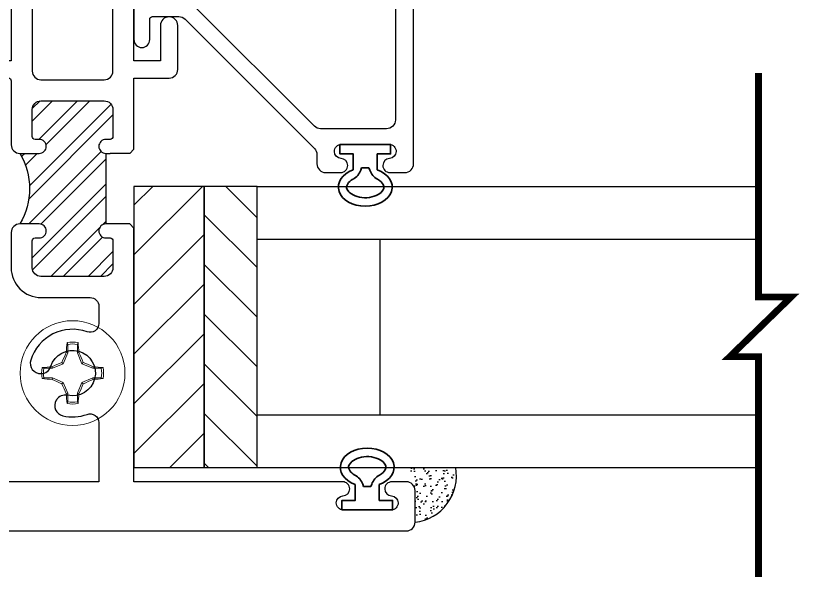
# Model space of a CAD drawing. Extents: x -26 to 91, y -47 to 75.
# Drawn here: x 0.695 to 3.483, y 51.484 to 53.494 of the extents above; entities that cross this region are included whole.
import ezdxf

# ---------------------------------------------------------------- set-up
doc = ezdxf.new("R2010")
doc.units = 0
doc.header["$MEASUREMENT"] = 0
doc.layers.get('0').update_dxf_attribs({"linetype": 'CONTINUOUS'})
for name, color, linetype in [('FRAME', 1, 'CONTINUOUS'), ('GLASS', 7, 'CONTINUOUS'), ('SETTING BLOCKS', 7, 'CONTINUOUS'), ('TEXT', 7, 'CONTINUOUS')]:
    doc.layers.add(name, color=color, linetype=linetype)
doc.layers.add('PROFILE NUMBER', color=150, linetype='CONTINUOUS', lineweight=35)

# ---------------------------------------------------------------- blocks, each defined once
blk = doc.blocks.new('3806 MULLION')
h = blk.add_hatch()
h.set_pattern_fill('ANSI32', color=256, scale=0.25, style=0)
h.set_pattern_definition([(45, (-1.96831, -4.979215), (-0.0662913, 0.0662913), []), (45, (-1.92411, -4.979215), (-0.0662913, 0.0662913), [])])
h.paths.add_polyline_path([(-1.369, 0.0935, -0.414214), (-1.394, 0.1185), (-1.394, 0.1335, 0.414214), (-1.404, 0.1435), (-1.5, 0.1435, 0.414214), (-1.531, 0.1125), (-1.531, -0.1125, 0.414214), (-1.5, -0.1435), (-1.404, -0.1435, 0.414214), (-1.394, -0.1335), (-1.394, -0.1185, -0.414214), (-1.369, -0.0935, -0.414214), (-1.344, -0.1185), (-1.093, -0.1185, -0.414214), (-1.068, -0.0935, -0.414214), (-1.043, -0.1185), (-1.043, -0.1335, 0.414214), (-1.033, -0.1435), (-0.937, -0.1435, 0.414214), (-0.906, -0.1125), (-0.906, 0.1125, 0.414214), (-0.937, 0.1435), (-1.033, 0.1435, 0.414214), (-1.043, 0.1335), (-1.043, 0.1185, -0.414214), (-1.068, 0.0935, -0.414214), (-1.093, 0.1185), (-1.093, 0.1875, -0.275826), (-1.344, 0.1875), (-1.344, 0.1185, -0.414214)])
for p, q in [((-1.344, -0.1185), (-1.093, -0.1185)), ((-1.344, -0.2035), (-1.344, -0.1335))]:
    blk.add_line(p, q)
for points in [[(-1.093, -0.1335), (-1.093, -0.1185, -0.414214), (-1.068, -0.0935, -0.414214), (-1.043, -0.1185), (-1.043, -0.1335, 0.414214), (-1.033, -0.1435), (-0.937, -0.1435, 0.414214), (-0.906, -0.1125), (-0.906, 0.1125, 0.414214), (-0.937, 0.1435), (-1.033, 0.1435, 0.414214), (-1.043, 0.1335), (-1.043, 0.1185, -0.414214), (-1.068, 0.0935, -0.414214), (-1.093, 0.1185), (-1.093, 0.1875, -0.414214), (-1.062, 0.2185), (-0.937, 0.2185, -0.414214), (-0.831, 0.1125), (-0.831, -0.0625, 0.414214), (-0.8, -0.0935), (-0.7382, -0.0935, 0.517938), (-0.709, -0.0521, -0.42659), (-0.6079, 0.1491, -0.510157), (-0.56, 0.1131), (-0.56, 0.112, -0.323599), (-0.5861, 0.0773, 2.284894), (-0.483, 0.0178, -0.323599), (-0.466, 0.0577), (-0.4651, 0.0583, -0.510157), (-0.4099, 0.0348, -0.142368), (-0.415, -0.0521, 0.517938), (-0.3858, -0.0935), (-0.175, -0.0935), (-0.175, 0.9095), (-0.175, 0.961, -0.414214), (-0.15, 0.986, -0.399638), (-0.125, 0.9623, 0.399638), (-0.1001, 0.9385), (-0.1, 0.9385, 0.414214), (-0.075, 0.9635), (-0.075, 1.1335, 0.414214), (-0.1, 1.1585), (-0.1001, 1.1585, 0.399638), (-0.125, 1.1347, -0.399638), (-0.15, 1.111), (-0.15, 1.111, -0.414214), (-0.175, 1.136), (-0.175, 1.1875, -0.414214), (-0.144, 1.2185), (-0.031, 1.2185, -0.414214), (0, 1.1875), (0, 0), (0, -1.1875, -0.414214), (-0.031, -1.2185), (-0.144, -1.2185, -0.414214), (-0.175, -1.1875), (-0.175, -1.136, -0.414214), (-0.15, -1.111), (-0.15, -1.111, -0.399638), (-0.125, -1.1347, 0.399638), (-0.1001, -1.1585), (-0.1, -1.1585, 0.414214), (-0.075, -1.1335), (-0.075, -0.9635, 0.414214), (-0.1, -0.9385), (-0.1001, -0.9385, 0.399638), (-0.125, -0.9622, -0.399638), (-0.15, -0.986, -0.414214), (-0.175, -0.961), (-0.175, -0.9095), (-0.175, -0.2185), (-1.078, -0.2185), (-1.093, -0.2035)], [(-3.625, -0.1435, -0.414214), (-3.656, -0.1125), (-3.656, 0.1125, -0.414214), (-3.625, 0.1435), (-1.637, 0.1435, -0.414214), (-1.606, 0.1125), (-1.606, -0.1125, -0.414214), (-1.637, -0.1435)]]:
    blk.add_lwpolyline(points, format="xyb", close=True)
blk.add_lwpolyline([(-1.344, -0.2035), (-1.359, -0.2185), (-1.612, -0.2185), (-1.612, -0.3435, -0.414214), (-1.643, -0.3745), (-1.799, -0.3745, -0.414214), (-1.83, -0.3435, -0.414214), (-1.799, -0.3125), (-1.674, -0.3125), (-1.674, -0.2185), (-3.625, -0.2185, -0.414214), (-3.731, -0.1125), (-3.731, -0.0685, 0.414214), (-3.762, -0.0375), (-3.764, -0.0375, 0.308174), (-3.7928, -0.0571, -0.627979), (-4.0731, -0.078, 0.267949), (-4.0999, -0.0625), (-4.39, -0.0625, 0.414214), (-4.4, -0.0725), (-4.4, -0.3696, -0.237131), (-4.4125, -0.3945, 0.457629), (-4.4159, -0.4413), (-4.3459, -0.5114, -0.668179), (-4.36, -0.5455), (-4.49, -0.5455, -0.414214), (-4.5, -0.5355), (-4.5, 0), (-4.5, 0.5355, -0.414214), (-4.49, 0.5455), (-4.36, 0.5455, -0.668179), (-4.3459, 0.5114), (-4.4159, 0.4413, 0.457629), (-4.4125, 0.3945, -0.237131), (-4.4, 0.3696), (-4.4, 0.0725, 0.414214), (-4.39, 0.0625), (-4.0455, 0.0625, -0.500407), (-4.0157, 0.0228, 2.386509), (-3.9139, 0.0773, -0.326072), (-3.94, 0.1131, -0.502305), (-3.8917, 0.149, -0.227368), (-3.7928, 0.0571, 0.308174), (-3.764, 0.0375), (-3.762, 0.0375, 0.414214), (-3.731, 0.0685), (-3.731, 0.1125, -0.414214), (-3.625, 0.2185), (-1.674, 0.2185), (-1.674, 0.3125), (-1.799, 0.3125, -0.414214), (-1.83, 0.3435, -0.414214), (-1.799, 0.3745), (-1.643, 0.3745, -0.414214), (-1.612, 0.3435), (-1.612, 0.2285, 0.414214), (-1.602, 0.2185), (-1.375, 0.2185, -0.414214), (-1.344, 0.1875), (-1.344, 0.1185, -0.414214), (-1.369, 0.0935, -0.414214), (-1.394, 0.1185), (-1.394, 0.1335, 0.414214), (-1.404, 0.1435), (-1.5, 0.1435, 0.414214), (-1.531, 0.1125), (-1.531, -0.1125, 0.414214), (-1.5, -0.1435), (-1.404, -0.1435, 0.414214), (-1.394, -0.1335), (-1.394, -0.1185, -0.414214), (-1.369, -0.0935, -0.414214), (-1.344, -0.1185), (-1.344, -0.1335)], format="xyb")
blk.add_arc((-1.2185, 0.3977), 0.2448, 239.1595, 300.8405)
blk = doc.blocks.new('3801 1 INCH GLASS STOP')
blk.add_lwpolyline([(2.7411, 0.327, -0.414214), (2.7691, 0.299, -0.414214), (2.7411, 0.271), (2.6691, 0.271, 0.414214), (2.6591, 0.261), (2.6591, 0.1671, 0.198912), (2.6682, 0.1452), (3.1282, -0.3149, 0.198912), (3.1502, -0.324), (3.1831, -0.324, -0.414214), (3.2141, -0.355), (3.2141, -0.4085, -0.414214), (3.1891, -0.4335, -0.399638), (3.1642, -0.4097, 0.400364), (3.1391, -0.386, 0.414214), (3.1141, -0.411), (3.1141, -0.581, 0.414214), (3.1391, -0.606), (3.1392, -0.606, 0.399638), (3.1642, -0.5822, -0.399638), (3.1891, -0.5585, -0.414214), (3.2141, -0.5835), (3.2141, -0.637, -0.414214), (3.1831, -0.668), (-0.0009, -0.668, -0.414214), (-0.0109, -0.658), (-0.0109, -0.01, -0.440011), (0, 0), (0.1491, -0.013), (0.1491, 0.04), (0.115, 0.0742, -0.395486), (0.1141, 0.1015), (0.1701, 0.1652, -0.691708), (0.2051, 0.152), (0.2051, -0.0403, -0.440011), (0.1714, -0.0712), (0.05, -0.0606, 0.440011), (0.0391, -0.0706), (0.0391, -0.593, 0.414214), (0.0491, -0.603), (1.5201, -0.603, 0.414214), (1.5511, -0.572), (1.5511, 0.299, -0.414214), (1.5791, 0.327, -0.414214), (1.6071, 0.299), (1.6071, -0.572, 0.414214), (1.6381, -0.603), (3.0271, -0.603, 0.414214), (3.0581, -0.572), (3.0581, -0.3368, 0.198912), (3.049, -0.3149), (2.6122, 0.122, -0.198912), (2.6031, 0.1439), (2.6031, 0.296, -0.414214), (2.6341, 0.327)], format="xyb", close=True)
blk = doc.blocks.new('A$C3BF656AD')
at = {"layer": 'SETTING BLOCKS'}
h = blk.add_hatch(dxfattribs=at)
h.set_pattern_fill('ANSI31', color=256, scale=0.25, angle=90, style=0)
h.set_pattern_definition([(135, (0.820812, -8.054306), (-0.02209709, -0.02209709), [])])
h.paths.add_polyline_path([(0, 0.0625), (0.25, 0.0625), (0.25, 0.1095), (0, 0.1095)])
h = blk.add_hatch(dxfattribs=at)
h.set_pattern_fill('ANSI31', color=256, scale=0.25, style=0)
h.set_pattern_definition([(45, (-2.098375, -8.085556), (-0.02209709, 0.02209709), [])])
h.paths.add_polyline_path([(0, 0), (0.25, 0), (0.25, 0.0625), (0, 0.0625)])
for points in [[(0, 0.0625), (0, 0.1095), (0.25, 0.1095), (0.25, 0.0625)], [(0, 0), (0, 0.0625), (0.25, 0.0625), (0.25, 0)]]:
    blk.add_lwpolyline(points, close=True, dxfattribs=at)
blk = doc.blocks.new('dfasdf')
at = {"color": 7, "linetype": 'Continuous', "lineweight": 15}
for p, q in [((54.6225, 25.6793), (54.62, 25.6856)), ((54.6225, 25.6793), (54.6225, 25.6488)), ((54.6566, 25.6488), (54.6566, 25.6793)), ((54.6225, 25.6488), (54.6065, 25.6101)), ((54.6225, 25.6488), (54.6171, 25.6499)), ((54.6566, 25.6488), (54.662, 25.6499)), ((54.6727, 25.6101), (54.6566, 25.6488)), ((54.5678, 25.5941), (54.5667, 25.5995)), ((54.6065, 25.6101), (54.5678, 25.5941)), ((54.6065, 25.6101), (54.6014, 25.6152)), ((54.6727, 25.6101), (54.6777, 25.6152)), ((54.7114, 25.5941), (54.6727, 25.6101)), ((54.7114, 25.5941), (54.7124, 25.5995)), ((54.5678, 25.5941), (54.5373, 25.5941)), ((54.7418, 25.5941), (54.7114, 25.5941)), ((54.7418, 25.5941), (54.7482, 25.5966)), ((54.5373, 25.56), (54.531, 25.5575)), ((54.5373, 25.56), (54.5678, 25.56)), ((54.5678, 25.56), (54.5667, 25.5546)), ((54.5678, 25.56), (54.6065, 25.544)), ((54.6065, 25.544), (54.6014, 25.5389)), ((54.6065, 25.544), (54.6225, 25.5053)), ((54.6566, 25.5053), (54.6727, 25.544)), ((54.6727, 25.544), (54.7114, 25.56)), ((54.6727, 25.544), (54.6777, 25.5389)), ((54.7114, 25.56), (54.7124, 25.5546)), ((54.7114, 25.56), (54.7418, 25.56)), ((54.6225, 25.5053), (54.6171, 25.5042)), ((54.6225, 25.5053), (54.6225, 25.4748)), ((54.6566, 25.5053), (54.662, 25.5042)), ((54.6566, 25.4748), (54.6566, 25.5053)), ((54.6566, 25.4748), (54.6592, 25.4685))]:
    blk.add_line(p, q, dxfattribs=at)
at = {"color": 7, "linetype": 'Continuous', "lineweight": 15, "flags": 128}
for points in [[(54.6566, 25.6793), (54.658, 25.6827), (54.6592, 25.6856)], [(54.5373, 25.5941), (54.534, 25.5954), (54.531, 25.5966)], [(54.7418, 25.56), (54.7452, 25.5587), (54.7482, 25.5575)], [(54.6225, 25.4748), (54.6212, 25.4714), (54.62, 25.4685)]]:
    blk.add_lwpolyline(points, dxfattribs=at)
at = {"color": 7, "linetype": 'Continuous', "lineweight": 15}
blk.add_circle((54.6396, 25.577), 0.1865, dxfattribs=at)
for centre, radius, start, end in [((55.5592, 25.5924), 0.9438, 174.331, 176.507), ((54.6396, 25.577), 0.1103, 79.7812, 100.2188), ((53.7199, 25.5924), 0.9438, 3.493, 5.669), ((54.6396, 25.577), 0.1037, 80.5333, 99.4667), ((55.6923, 25.1423), 1.1889, 154.7283, 156.5646), ((53.5869, 25.1423), 1.1889, 23.4354, 25.2717), ((54.6242, 24.6574), 0.9438, 93.493, 95.669), ((55.0743, 24.5244), 1.1889, 113.4354, 115.2717), ((54.2049, 24.5244), 1.1889, 64.7283, 66.5646), ((54.6549, 24.6574), 0.9438, 84.331, 86.507), ((54.6396, 25.577), 0.1103, 169.7812, 190.2188), ((54.6396, 25.577), 0.1037, 170.5333, 189.4667), ((54.6396, 25.577), 0.1037, 350.5333, 9.4667), ((54.6396, 25.577), 0.1103, 349.7812, 10.2188), ((54.6242, 26.4967), 0.9438, 264.331, 266.507), ((55.0743, 26.6297), 1.1889, 244.7283, 246.5646), ((54.2049, 26.6297), 1.1889, 293.4354, 295.2717), ((54.6549, 26.4967), 0.9438, 273.493, 275.669), ((55.6923, 26.0117), 1.1889, 203.4354, 205.2717), ((53.5869, 26.0117), 1.1889, 334.7283, 336.5646), ((55.5592, 25.5617), 0.9438, 183.493, 185.669), ((53.7199, 25.5617), 0.9438, 354.331, 356.507), ((54.6396, 25.577), 0.1103, 259.7812, 280.2188), ((54.6396, 25.577), 0.1037, 260.5333, 279.4667)]:
    blk.add_arc(centre, radius, start, end, dxfattribs=at)
blk = doc.blocks.new('*U100')
at = {"layer": 'PROFILE NUMBER', "color": 5}
for p, q in [((-0.0161, 0.0916), (-0.013, 0.083)), ((0.013, 0.083), (0.0161, 0.0915)), ((-0.013, 0.083), (0.013, 0.083))]:
    blk.add_line(p, q, dxfattribs=at)
blk.add_lwpolyline([(-0.0427, 0.0907), (-0.0427, 0.0335), (-0.09, 0.0335), (-0.09, 0), (0.09, 0), (0.09, 0.0335), (0.0427, 0.0335), (0.0427, 0.0907)], dxfattribs=at)
for centre, start, end in [((-0.0725, 0.0712), 19.8289, 61.175), ((0.0725, 0.0712), 118.7633, 160.1945)]:
    blk.add_arc(centre, 0.06, start, end, dxfattribs=at)
blk.add_ellipse((0, 0.1517), major_axis=(-0.0958, 0), ratio=0.712114, start_param=2.033109, end_param=7.391692, dxfattribs=at)
blk.add_open_spline([(0.0437, 0.1238), (0.0526, 0.1287), (0.0589, 0.1347), (0.0685, 0.1503), (0.0681, 0.1574), (0.0493, 0.1788), (0.027, 0.1893), (-0.0212, 0.1906), (-0.0451, 0.1815), (-0.0674, 0.16), (-0.0684, 0.1523), (-0.0607, 0.1366), (-0.0538, 0.1294), (-0.0436, 0.1238)], degree=3, knots=[2.2211, 2.2211, 2.2211, 2.2211, 2.727733, 2.727733, 3.7005, 3.7005, 4.673268, 4.673268, 5.646035, 5.646035, 6.618803, 6.618803, 7.203997, 7.203997, 7.203997, 7.203997], dxfattribs=at)

msp = doc.modelspace()

# ---------------------------------------------------------------- hatches: boundary and pattern name
at = {"layer": 'TEXT'}
h = msp.add_hatch(dxfattribs=at)
h.set_pattern_fill('AR-SAND', color=256, scale=0.02, angle=90, style=0)
h.set_pattern_definition([(127.5, (16.291175, 44.875867), (-0.038536475, -0.00125987), [0, -0.0304, 0, -0.034, 0, -0.0325]), (97.5, (16.291175, 44.875867), (-0.05644292, 0.03539553), [0, -0.0164, 0, -0.0274, 0, -0.0105]), (57.5, (16.291175, 44.851267), (-0.00011318, 0.06228284), [0, -0.01, 0, -0.036, 0, -0.047]), (47.5, (16.291175, 44.851267), (-0.01755351, 0.06012253), [0, -0.005, 0, -0.0236, 0, -0.027])])
h.paths.add_polyline_path([(2.089, 51.8857, -0.414214), (2.099, 51.8757), (2.099, 51.8482, -0.414214), (2.089, 51.8382), (2.0848, 51.8345, -0.414214), (2.1158, 51.8035), (2.1158, 51.6905, 0.433026), (2.2606, 51.8857)])

# ---------------------------------------------------------------- linework, layer by layer
at = {"layer": 'GLASS'}
for p, q in [((1.5538, 52.8857), (3.3381, 52.8857)), ((1.5538, 51.8857), (1.5538, 52.8857)), ((1.5538, 52.6982), (3.3381, 52.6982)), ((1.9908, 52.6982), (1.9908, 52.0732)), ((1.5538, 52.0732), (3.3381, 52.0732)), ((1.5538, 51.8857), (3.3381, 51.8857))]:
    msp.add_line(p, q, dxfattribs=at)
at = {"layer": 'GLASS', "const_width": 0.024}
msp.add_lwpolyline([(3.3381, 53.29), (3.3381, 52.492), (3.4538, 52.492), (3.2356, 52.2795), (3.3381, 52.2795), (3.3381, 51.4958)], dxfattribs=at)
at = {"layer": 'TEXT'}
msp.add_arc((2.0966, 51.856), 0.1667, 276.6133, 10.2687, dxfattribs=at)

# ---------------------------------------------------------------- block references
msp.add_blockref('dfasdf', (-53.7423, 26.6444))
at = {"layer": 'FRAME', "xscale": -1, "rotation": 90}
for name, p in [('3806 MULLION', (0.8973, 51.6595)), ('3801 1 INCH GLASS STOP', (1.4428, 56.1495))]:
    msp.add_blockref(name, p, dxfattribs=at)
at = {"layer": 'TEXT', "rotation": 180}
msp.add_blockref('*U100', (1.9388, 53.0353), dxfattribs=at)
at = {"layer": 'TEXT', "xscale": -4, "yscale": 4, "zscale": 4, "rotation": 270}
msp.add_blockref('A$C3BF656AD', (1.1158, 51.8857), dxfattribs=at)
at = {"layer": 'TEXT', "xscale": -1}
msp.add_blockref('*U100', (1.9458, 51.7345), dxfattribs=at)

doc.saveas('drawing.dxf')
